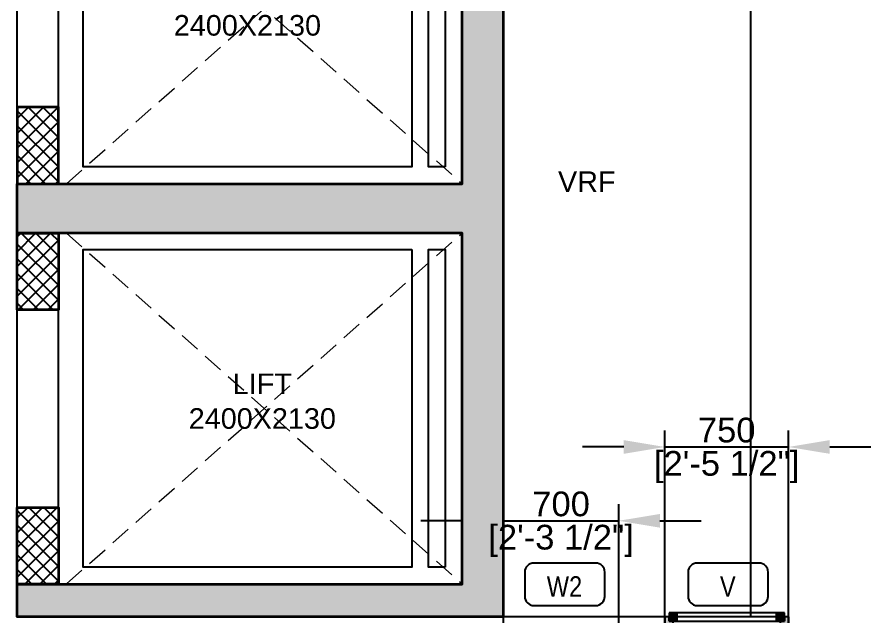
# Model space of a CAD drawing. Header units: millimetres. Extents: x -9946 to 131129, y -14823 to 207061.
# Drawn here: x 113633 to 118814, y 183247 to 186888 of the extents above; entities that cross this region are included whole.
import ezdxf
from ezdxf.enums import TextEntityAlignment as Align

# ---------------------------------------------------------------- set-up
doc = ezdxf.new("R2010")
doc.units = ezdxf.units.MM
doc.linetypes.add('( Hidden )', pattern=[0.375, 0.25, -0.125])
for name, color, linetype in [('A-Dimensions', 4, 'Continuous'), ('A-Elevation 10', 8, 'Continuous'), ('A-Hatch', 252, 'Continuous'), ('A-Shaft', 8, 'Continuous'), ('A-Text Main', 44, 'Continuous'), ('A-Ventilator', 4, 'Continuous')]:
    doc.layers.add(name, color=color, linetype=linetype)
doc.layers.add('A-Wall', color=240, linetype='Continuous', lineweight=35)
doc.styles.add('2024-08-29_TOWER-A$0$simplex-0.8', font='simplex.shx', dxfattribs={"width": 0.8})
doc.styles.add('ARIAL', font='ARIALN.TTF')
doc.styles.add('Core & corridor$0$Standard', font='arial.ttf')
doc.styles.add('Core_Typ-TA$0$Standard', font='arial.ttf')
doc.styles.add('S', font='arial.ttf', dxfattribs={"height": 150})
doc.dimstyles.new('DIMSMALL', dxfattribs={"dimtxt": 150, "dimasz": 250, "dimexe": 100, "dimexo": 100, "dimgap": 25, "dimtad": 1, "dimdec": 0, "dimtxsty": 'S', "dimcen": 0, "dimdle": 100, "dimclrd": 8, "dimclre": 8, "dimclrt": 256, "dimazin": 3, "dimtfac": 1, "dimtdec": 0, "dimtix": 1, "dimtmove": 0, "dimatfit": 3, "dimldrblk": '12_DatumFilled', "dimlwd": -1, "dimlwe": -1, "dimarcsym": 1})

# ---------------------------------------------------------------- blocks, each defined once
blk = doc.blocks.new('Core & corridor$0$A$C436b777d')
at = {"layer": 'A-Hatch'}
h = blk.add_hatch(color=256, dxfattribs=at)
h.dxf.hatch_style = 1
h.paths.add_polyline_path([(8450, 10396.8), (8450, 5436.9), (5500.5, 5436.6), (5500.5, 5636.6), (8200, 5636.6), (8200, 7766.7), (5500, 7766.7), (5500, 8066.7), (8200, 8066.7), (8200, 10196.7), (5500.5, 10196.7), (5500.5, 10397.3), (8450, 10397.3), (8450, 5636.7)])
at = {"layer": 'A-Hatch', "linetype": 'Continuous'}
h = blk.add_hatch(dxfattribs=at)
h.set_pattern_fill('ANSI37', color=256, scale=20)
h.set_pattern_definition([(45, (22372.114, 0), (-44.90128, 44.90128), []), (135, (22372.114, 0), (-44.90128, -44.90128), [])])
h.paths.add_polyline_path([(5750.5, 10196.6), (5500.5, 10196.6), (5500.5, 9732.2), (5750.5, 9732.2)])
h.paths.add_polyline_path([(5750.5, 8532.2), (5500, 8532.2), (5500, 8067.2), (5750.5, 8067.2)])
h.paths.add_polyline_path([(5750.5, 7766.6), (5500, 7766.6), (5500, 7302.2), (5750.5, 7302.2)])
h.paths.add_polyline_path([(5750.5, 6102.2), (5500.5, 6102.2), (5500.5, 5636.6), (5750.5, 5636.6)])
at = {"layer": 'A-Elevation 10'}
for points in [[(7895, 10097.2), (7895, 8168.8), (5900, 8168.8), (5900, 10097.2)], [(8098.3, 8168.8), (7996.6, 8168.8), (7996.6, 10097.2), (8098.3, 10097.2)], [(5500, 9732.2), (5750, 9732.2), (5750, 8532.2), (5500, 8532.2)], [(7895, 7667.2), (7895, 5738.8), (5900, 5738.8), (5900, 7667.2)], [(8098.3, 5738.8), (7996.6, 5738.8), (7996.6, 7667.2), (8098.3, 7667.2)], [(5500.5, 7302.2), (5750, 7302.2), (5750, 6102.2), (5500.5, 6102.2)]]:
    blk.add_lwpolyline(points, close=True, dxfattribs=at)
at = {"layer": 'A-Shaft', "linetype": '( Hidden )', "lineweight": 0, "ltscale": 500}
for points in [[(5800, 10197.2), (8200, 8067.2)], [(5800, 8067.2), (8200, 10197.2)], [(5800, 7767.2), (8200, 5637.2)], [(5800, 5637.2), (8200, 7767.2)]]:
    blk.add_lwpolyline(points, dxfattribs=at)
at = {"layer": 'A-Wall'}
blk.add_lwpolyline([(8450, 5636.6), (8450, 5436.6), (5500.5, 5436.6), (5500.5, 5636.6), (8200, 5636.6), (8200, 7766.6), (5500, 7766.6), (5500, 8066.6), (8200, 8066.6), (8200, 10196.6), (5500.5, 10196.6), (5500.5, 10397.3), (8450, 10397.3), (8450, 5636.6), (8450, 5636.6)], dxfattribs=at)
for points in [[(5500, 8067.2), (5750.5, 8067.2), (5750.5, 8532.2), (5500, 8532.2)], [(5500, 7767.2), (5750.5, 7767.2), (5750.5, 7302.2), (5500, 7302.2)], [(5500.5, 6102.2), (5750.5, 6102.2), (5750.5, 5636.6), (5500.5, 5636.6)]]:
    blk.add_lwpolyline(points, close=True, dxfattribs=at)
at = {"layer": 'A-Text Main', "char_height": 125, "width": 950.15, "attachment_point": 5, "line_spacing_factor": 1.010232, "style": 'Core & corridor$0$Standard'}
for insert in [(6897.5, 9133), (6988, 6746)]:
    blk.add_mtext('LIFT \\P2400X2130', dxfattribs=dict(at, insert=insert))
blk = doc.blocks.new('Core & corridor')
at = {"ltscale": 300}
blk.add_blockref('Core & corridor$0$A$C436b777d', (10594.6, 28627.2), dxfattribs=at)
blk = doc.blocks.new('A$Cc5426abf')
at = {"layer": 'A-Ventilator', "linetype": 'Continuous'}
for points in [[(25, 225), (75, 225), (75, 275), (25, 275)], [(725, 275), (675, 275), (675, 225), (725, 225)], [(0, 150), (50, 150), (50, 225), (25, 225), (25, 250), (0, 250)], [(750, 250), (725, 250), (725, 225), (700, 225), (700, 150), (750, 150)]]:
    blk.add_hatch(color=256, dxfattribs=at).paths.add_polyline_path(points)
for p, q in [((75, 275), (25, 275)), ((25, 275), (25, 225)), ((675, 275), (75, 275)), ((75, 225), (75, 275)), ((675, 275), (75, 275)), ((725, 275), (675, 275)), ((675, 275), (675, 225)), ((725, 225), (725, 275)), ((0, 250), (0, 150)), ((750, 250), (0, 250)), ((25, 250), (0, 250)), ((0, 250), (0, 150)), ((0, 250), (0, 150)), ((25, 225), (25, 250)), ((50, 225), (25, 225)), ((25, 225), (75, 225)), ((50, 150), (50, 225)), ((675, 250), (75, 250)), ((75, 225), (675, 225)), ((675, 225), (725, 225)), ((725, 225), (700, 225)), ((700, 225), (700, 150)), ((750, 250), (725, 250)), ((725, 250), (725, 225)), ((750, 250), (750, 150)), ((750, 250), (750, 150)), ((750, 250), (750, 150)), ((0, 150), (0, 0)), ((0, 150), (50, 150)), ((0, 150), (0, 0)), ((50, 150), (700, 150)), ((700, 150), (750, 150)), ((750, 150), (750, 0)), ((750, 150), (750, 0)), ((750, 0), (0, 0))]:
    blk.add_line(p, q, dxfattribs=at)
blk = doc.blocks.new('2024-08-29_TOWER-A$0$WNTG')
at = {"layer": 'A-Text Main'}
blk.add_lwpolyline([(-187.8, 246.2), (187.8, 246.2, -0.414214), (242.8, 191.2), (242.8, 43.3, -0.414214), (187.8, -11.7), (-187.8, -11.7, -0.414214), (-242.8, 43.3), (-242.8, 191.2, -0.414214)], format="xyb", close=True, dxfattribs=at)
at = {"layer": 'A-Text Main', "style": '2024-08-29_TOWER-A$0$simplex-0.8', "width": 0.8}
blk.add_attdef('WNTG', text='', height=150, dxfattribs=at).set_placement((-1.6, 43), align=Align.CENTER)
blk = doc.blocks.new('Unit_3')
at = {"layer": 'A-Text Main'}
ref = blk.add_blockref('2024-08-29_TOWER-A$0$WNTG', (3322.4, 315.7), dxfattribs=dict(at, xscale=-1, rotation=180))
ref.add_attrib('WNTG', 'W2', dxfattribs={"height": 125, "style": 'ARIAL'}).set_placement((3320.8, 122.3), align=Align.CENTER)
ref = blk.add_blockref('2024-08-29_TOWER-A$0$WNTG', (4313.4, 315.7), dxfattribs=dict(at, xscale=-1, rotation=180))
ref.add_attrib('WNTG', 'V', dxfattribs={"height": 125, "style": 'ARIAL'}).set_placement((4311.8, 122.3), align=Align.CENTER)
at = {"layer": 'A-Ventilator'}
blk.add_blockref('A$Cc5426abf', (3930, -250), dxfattribs=at)
blk = doc.blocks.new('*D101')
at = {"layer": 'A-Dimensions', "color": 8, "transparency": 16777216}
for p, q in [((116583.8, 183096.2), (116583.8, 183930.4)), ((117283.8, 183096.2), (117283.8, 183930.4)), ((116333.8, 183830.4), (116083.8, 183830.4)), ((116583.8, 183830.4), (117283.8, 183830.4)), ((117533.8, 183830.4), (117783.8, 183830.4))]:
    blk.add_line(p, q, dxfattribs=at)
for points in [[(116333.8, 183872), (116333.8, 183788.7), (116583.8, 183830.4)], [(117533.8, 183872), (117533.8, 183788.7), (117283.8, 183830.4)]]:
    blk.add_solid(points, dxfattribs=at)
at = {"layer": 'Defpoints', "color": 0, "transparency": 16777216}
for p in [(117283.8, 183830.4), (116583.8, 182996.2), (117283.8, 182996.2)]:
    blk.add_point(p, dxfattribs=at)
at = {"layer": 'A-Dimensions', "lineweight": 30, "transparency": 16777216, "char_height": 150, "attachment_point": 5, "style": 'S'}
for s, insert in [('\\A1;700', (116933.8, 183931.9)), ('\\A1;[2\'-3 1/2"]', (116933.8, 183708.3))]:
    blk.add_mtext(s, dxfattribs=dict(at, insert=insert))
blk = doc.blocks.new('12_DatumFilled')
at = {"color": 8, "linetype": 'ByBlock'}
blk.add_solid([(0, 0.577), (-1, 0), (0, -0.577)], dxfattribs=at)
blk = doc.blocks.new('*D102')
at = {"layer": 'A-Dimensions', "color": 8, "transparency": 16777216}
for p, q in [((117563.7, 183171.2), (117563.7, 184378.6)), ((118313.7, 183171.2), (118313.7, 184378.6)), ((117313.7, 184278.6), (117063.7, 184278.6)), ((117563.7, 184278.6), (118313.7, 184278.6)), ((118563.7, 184278.6), (118813.7, 184278.6))]:
    blk.add_line(p, q, dxfattribs=at)
for points in [[(117313.7, 184320.3), (117313.7, 184237), (117563.7, 184278.6)], [(118563.7, 184320.3), (118563.7, 184237), (118313.7, 184278.6)]]:
    blk.add_solid(points, dxfattribs=at)
at = {"layer": 'Defpoints', "color": 0, "transparency": 16777216}
for p in [(118313.7, 184278.6), (117563.7, 183071.2), (118313.7, 183071.2)]:
    blk.add_point(p, dxfattribs=at)
at = {"layer": 'A-Dimensions', "lineweight": 30, "transparency": 16777216, "char_height": 150, "attachment_point": 5, "style": 'S'}
for s, insert in [('\\A1;750', (117938.7, 184380.2)), ('\\A1;[2\'-5 1/2"]', (117938.7, 184156.5))]:
    blk.add_mtext(s, dxfattribs=dict(at, insert=insert))

msp = doc.modelspace()

# ---------------------------------------------------------------- linework, layer by layer
at = {"layer": 'A-Elevation 10'}
msp.add_lwpolyline([(116583, 188207), (118083, 188207), (118083, 183246.9), (116583, 183246.9)], close=True, dxfattribs=at)

# ---------------------------------------------------------------- block references
msp.add_blockref('Core & corridor', (97538.5, 149182.5))

# ---------------------------------------------------------------- texts
at = {"layer": 'A-Text Main', "insert": (117390.1, 185889.5), "char_height": 125, "width": 950.15, "attachment_point": 5, "line_spacing_factor": 1.010232, "style": 'Core_Typ-TA$0$Standard'}
msp.add_mtext('\\pxqd;VRF', dxfattribs=at)

# ---------------------------------------------------------------- next in the draw order: block references
at = {"linetype": 'Continuous'}
msp.add_blockref('Unit_3', (113633.6, 183246.5), dxfattribs=at)

# ---------------------------------------------------------------- next in the draw order: dimensions: what is measured, and where the dimension line sits
at = {"layer": 'A-Dimensions', "lineweight": 30}
for base, p1, p2, picture, middle in [((118313.7, 184278.6), (117563.7, 183071.2), (118313.7, 183071.2), '*D102', (117938.7, 184278.6)), ((117283.8, 183830.4), (116583.8, 182996.2), (117283.8, 182996.2), '*D101', (116933.8, 183830.4))]:
    dim = msp.add_linear_dim(base=base, p1=p1, p2=p2, dimstyle='DIMSMALL', dxfattribs=at)
    dim.commit()
    dim.dimension.update_dxf_attribs({"geometry": picture, "text_midpoint": middle})

doc.saveas('drawing.dxf')
